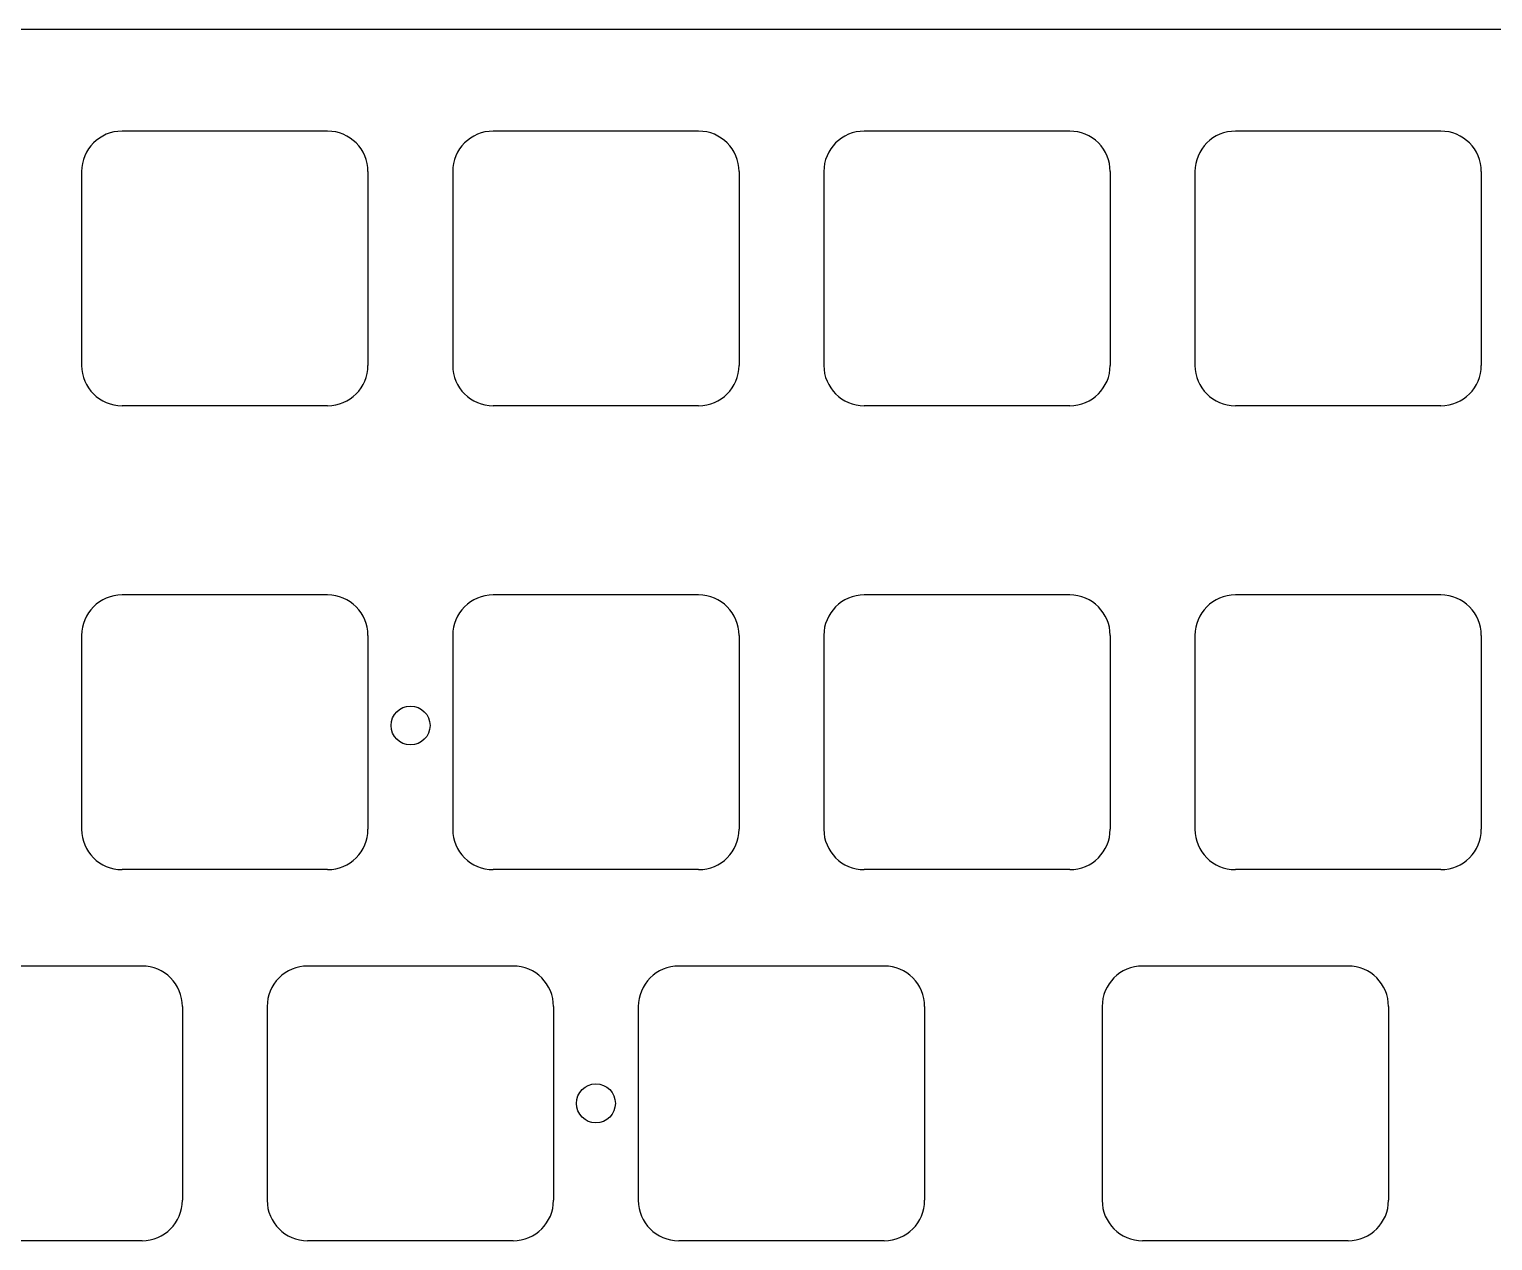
# Model space of a CAD drawing. Header units: millimetres. Extents: x -11 to 340, y -118 to 18.
# Drawn here: x 199.5 to 274.6, y -49.9 to 12.3 of the extents above; entities that cross this region are included whole.
import ezdxf

# ---------------------------------------------------------------- set-up
doc = ezdxf.new("R2010")
doc.units = ezdxf.units.MM
doc.header["$MEASUREMENT"] = 0
doc.layers.add('BLACK', color=7, linetype='CONTINUOUS')

msp = doc.modelspace()

# ---------------------------------------------------------------- linework, layer by layer
at = {"layer": 'BLACK', "linetype": 'Continuous'}
for p, q in [((172.55, 12.28), (300.3125, 12.28)), ((214.825, 7.05), (204.274999, 7.05)), ((233.875, 7.05), (223.324999, 7.05)), ((252.925, 7.05), (242.374999, 7.05)), ((261.425001, 7.049998), (261.425001, 7.05)), ((271.975, 7.05), (261.425001, 7.05)), ((202.2, 4.975), (202.2, -4.975001)), ((216.9, 4.975), (216.9, -4.975)), ((221.25, 4.975), (221.25, -4.975001)), ((235.95, 4.975), (235.95, -4.975)), ((240.3, 4.975), (240.3, -4.975001)), ((255, 4.975), (255, -4.975)), ((259.350001, 4.975), (259.350001, -4.975)), ((274.050001, 4.975), (274.050001, -4.975)), ((214.825, -7.05), (204.275, -7.05)), ((233.875, -7.05), (223.325, -7.05)), ((252.925, -7.05), (242.375, -7.05)), ((271.975001, -7.05), (261.425, -7.05)), ((271.975001, -7.050001), (271.975001, -7.05)), ((214.825, -16.762501), (204.275, -16.762501)), ((233.875, -16.762501), (223.325, -16.762501)), ((252.925, -16.7625), (242.374999, -16.7625)), ((271.975, -16.7625), (261.424999, -16.7625)), ((202.200001, -18.8375), (202.200001, -28.7875)), ((216.900001, -18.8375), (216.900001, -28.7875)), ((221.250001, -18.8375), (221.250001, -28.7875)), ((235.950001, -18.8375), (235.950001, -28.7875)), ((240.3, -18.8375), (240.3, -28.787501)), ((255, -18.8375), (255, -28.7875)), ((259.35, -18.8375), (259.35, -28.787501)), ((274.05, -18.8375), (274.05, -28.7875)), ((214.825, -30.862501), (204.275, -30.862501)), ((233.875, -30.862501), (223.325, -30.862501)), ((252.925, -30.8625), (242.375, -30.8625)), ((271.975, -30.8625), (261.425, -30.8625)), ((205.3, -35.8125), (194.750001, -35.8125)), ((213.800001, -35.812502), (213.800001, -35.8125)), ((224.35, -35.8125), (213.800001, -35.8125)), ((232.850001, -35.812502), (232.850001, -35.8125)), ((243.4, -35.8125), (232.850001, -35.8125)), ((267.2125, -35.8125), (256.662499, -35.8125)), ((207.375001, -37.8875), (207.375001, -47.8375)), ((211.725001, -37.8875), (211.725001, -47.8375)), ((226.425001, -37.8875), (226.425001, -47.8375)), ((230.775001, -37.8875), (230.775001, -47.8375)), ((245.475001, -37.8875), (245.475001, -47.8375)), ((254.5875, -37.8875), (254.5875, -47.837501)), ((269.2875, -37.8875), (269.2875, -47.8375)), ((205.300001, -49.9125), (194.75, -49.9125)), ((205.300001, -49.912501), (205.300001, -49.9125)), ((224.350001, -49.9125), (213.8, -49.9125)), ((224.350001, -49.912501), (224.350001, -49.9125)), ((243.400001, -49.9125), (232.85, -49.9125)), ((243.400001, -49.912501), (243.400001, -49.9125)), ((267.2125, -49.9125), (256.6625, -49.9125))]:
    msp.add_line(p, q, dxfattribs=at)
at = {"layer": 'BLACK'}
for centre in [(219.0842, -23.4625), (228.6, -42.8625)]:
    msp.add_circle(centre, 1, dxfattribs=at)
for centre, radius, start, end in [((204.275004, 4.974996), 2.075004, 90.00013806, 179.99988955), ((214.825, 4.975), 2.075, 0, 90), ((223.325004, 4.974996), 2.075004, 90.00013806, 179.99988955), ((233.875, 4.975), 2.075, 0, 90), ((242.375004, 4.974996), 2.075004, 90.00013806, 179.99988955), ((252.925, 4.975005), 2.074995, 359.99986194, 90), ((261.425, 4.975), 2.074999, 89.99997239, 180), ((271.975, 4.975), 2.075, 0, 90), ((204.275002, -4.974998), 2.075002, 180.00008284, 269.99994478), ((214.825, -4.975), 2.075, 270, 0), ((223.325002, -4.974998), 2.075002, 180.00008284, 269.99994478), ((233.875, -4.975), 2.075, 270, 0), ((242.375002, -4.974998), 2.075002, 180.00008284, 269.99994478), ((252.925, -4.974995), 2.075, 270, 359.99986194), ((261.425, -4.975), 2.075, 180, 270), ((271.975, -4.975), 2.075001, 270.00002761, 0), ((204.275, -18.8375), 2.074999, 90, 180), ((214.825, -18.8375), 2.074999, 0, 90), ((223.325, -18.8375), 2.074999, 90, 180), ((233.875, -18.8375), 2.074999, 0, 90), ((242.375004, -18.837504), 2.075004, 90.00013806, 179.99988955), ((252.925, -18.8375), 2.075, 0, 90), ((261.425, -18.8375), 2.075, 90.00002761, 180), ((271.975, -18.8375), 2.075, 0, 90), ((204.275, -28.7875), 2.075001, 180, 270), ((214.825, -28.7875), 2.075001, 270, 0), ((223.325, -28.7875), 2.075001, 180, 270), ((233.875, -28.7875), 2.075001, 270, 0), ((242.375002, -28.787498), 2.075002, 180.00008284, 269.99994478), ((252.925, -28.7875), 2.075, 270, 0), ((261.425, -28.7875), 2.075, 180.00002761, 270), ((271.975, -28.7875), 2.075, 270, 0), ((205.3, -37.8875), 2.075, 0, 90), ((213.8, -37.8875), 2.074999, 89.99997239, 180), ((224.35, -37.8875), 2.075, 0, 90), ((232.85, -37.8875), 2.074999, 89.99997239, 180), ((243.4, -37.8875), 2.075, 0, 90), ((256.662504, -37.887504), 2.075004, 90.00013806, 179.99988955), ((267.2125, -37.8875), 2.075, 0, 90), ((205.3, -47.8375), 2.075001, 270.00002761, 0), ((213.8, -47.8375), 2.075, 180, 270), ((224.35, -47.8375), 2.075001, 270.00002761, 0), ((232.85, -47.8375), 2.075, 180, 270), ((243.4, -47.8375), 2.075001, 270.00002761, 0), ((256.662502, -47.837498), 2.075002, 180.00008284, 269.99994478), ((267.2125, -47.8375), 2.075, 270, 0)]:
    msp.add_arc(centre, radius, start, end, dxfattribs=at)

doc.saveas('drawing.dxf')
